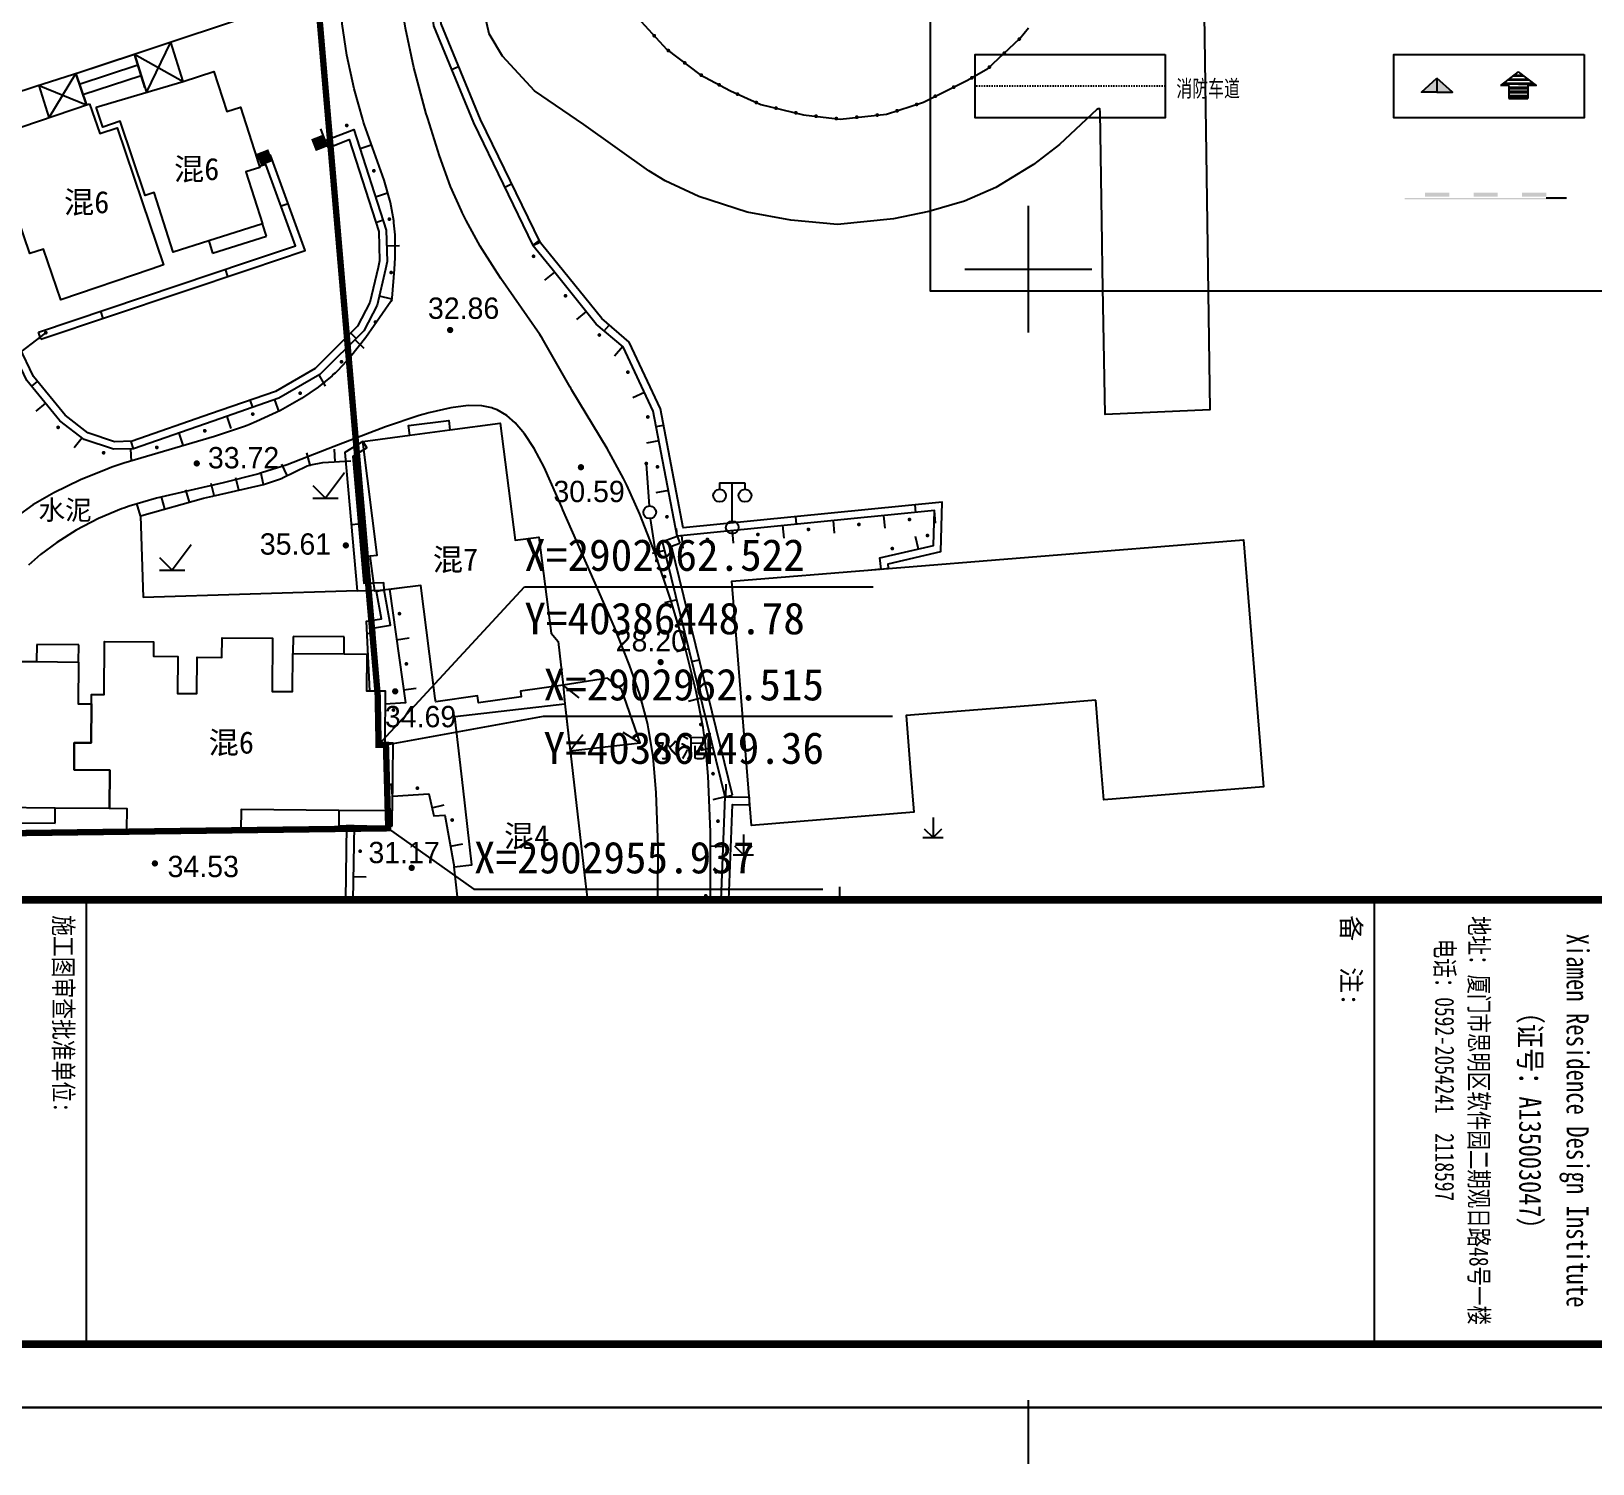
# Model space of a CAD drawing. Header units: metres. Extents: x 36500 to 80772748, y -35000 to 5806266.
# Drawn here: x 40386421.4 to 40386544.5, y 2902905.9 to 2903018.7 of the extents above; entities that cross this region are included whole.
import ezdxf
from ezdxf.enums import TextEntityAlignment as Align
from ezdxf.xclip import XClip

# ---------------------------------------------------------------- set-up
doc = ezdxf.new("R2010")
doc.units = ezdxf.units.M
doc.header["$LTSCALE"] = 10
doc.header["$XCLIPFRAME"] = 0
for name, pattern in [('2', [0]), ('229', [1.5, 1, -0.5]), ('243432', [0]), ('399400', [0]), ('CENTERX2', [4, 2.5, -0.5, 0.5, -0.5]), ('DOTE', [2.42, 2, -0.2, 0.02, -0.2]), ('X1', [1.5, 1, -0.5])]:
    doc.linetypes.add(name, pattern=pattern)
for name, color, linetype in [('dx', 252, 'Continuous'), ('JZD', 7, 'Continuous'), ('PUB_TITLE', 4, 'Continuous'), ('TK', 7, 'Continuous'), ('图框', 3, 'Continuous'), ('坐标', 7, 'Continuous'), ('总平面-定位', 3, 'Continuous'), ('总平面-道路中心线', 1, 'CENTERX2'), ('批量导出图层', 1, 'Continuous'), ('文字标注', 7, 'Continuous')]:
    doc.layers.add(name, color=color, linetype=linetype)
doc.styles.add('_HZTXT', font='simhei.ttf', dxfattribs={"width": 0.7})
doc.styles.add('DMZD', font='')
doc.styles.add('HZ', font='')
doc.styles.add('JMXD', font='')
doc.styles.add('JTXD', font='')
doc.styles.add('图框字型一', font='')
doc.styles.get('DMZD').set_extended_font_data('方正中等线简体')
doc.styles.get('HZ').set_extended_font_data('SimSun')
doc.styles.get('JMXD').set_extended_font_data('SimSun')
doc.styles.get('JTXD').set_extended_font_data('SimSun')
doc.styles.get('图框字型一').set_extended_font_data('SimSun')
doc.linetypes.add('120', pattern='A,0,[149,SSAAA.SHX,S=0.1,R=0,X=0,Y=0],-0.8', length=0.8)

# ---------------------------------------------------------------- blocks, each defined once
blk = doc.blocks.new('A$C5779447E')
h = blk.add_hatch(color=256)
h.dxf.hatch_style = 1
h.paths.add_polyline_path([(0, 274), (0, -274), (-610, -274)])
h.paths.add_polyline_path([(0, 274), (0, -274), (610, -274)])
for points in [[(0, 274), (0, -274), (-610, -274), (0, 274)], [(0, 274), (0, -274), (610, -274), (0, 274)]]:
    blk.add_lwpolyline(points)
blk = doc.blocks.new('A$C535D7512')
at = {"linetype": 'Continuous'}
h = blk.add_hatch(dxfattribs=at)
h.set_pattern_fill('PLAST', color=256, scale=0.1, style=0)
h.set_pattern_definition([(0, (-514901.56675, -2728212.42082), (0, 0.3175), []), (0, (-514901.56675, -2728212.38113), (0, 0.3175), []), (0, (-514901.56675, -2728212.34144), (0, 0.3175), [])])
h.paths.add_polyline_path([(0.66, 0), (2.16, 0), (2.16, 1.04), (2.83, 1.04), (1.41, 2.1), (0, 1.04), (0.66, 1.04)])
at = {"linetype": 'Continuous', "flags": 128}
for points in [[(1.41, 2.1), (0, 1.04)], [(1.41, 2.1), (2.83, 1.04), (2.16, 1.04)], [(0.66, 1.04), (0, 1.04)], [(0.66, 1.04), (0.66, 0)], [(0.66, 0), (2.16, 0)], [(2.16, 1.04), (2.16, 0)]]:
    blk.add_lwpolyline(points, dxfattribs=at)
blk = doc.blocks.new('图框A1')
at = {"layer": '图框'}
for p, q in [((76100, 51400), (83100, 51400)), ((76100, 31100), (83100, 31100))]:
    blk.add_line(p, q, dxfattribs=at)
blk.add_lwpolyline([(0, 0), (84100, 0), (84100, 59400), (0, 59400)], close=True, dxfattribs=at)
at = {"layer": '图框', "const_width": 120}
blk.add_lwpolyline([(2500, 1000), (83100, 1000), (83100, 58400), (2500, 58400)], close=True, dxfattribs=at)
blk.add_lwpolyline([(76100, 58400), (76100, 1000)], dxfattribs=at)
at = {"layer": '图框', "style": '图框字型一'}
for s, height, width, p in [('Xiamen Residence Design Institute', 350, 0.75, (79578, 54436)), ('（证号：A135003047）', 350, 0.8, (79578, 53688)), ('地址：厦门市思明区软件园二期观日路48号一楼', 300, 0.75, (79578, 52904)), ('电话：0592-2054241  2118597', 300, 0.75, (78781, 52364))]:
    blk.add_text(s, height=height, dxfattribs=dict(at, width=width)).set_placement(p, align=Align.CENTER)
blk.add_text('备  注:', height=300, dxfattribs=at).set_placement((76342, 50890))
at = {"layer": '图框', "style": '图框字型一', "width": 0.8}
blk.add_text('施工图审查批准单位:', height=300, dxfattribs=at).set_placement((76342, 30590))
blk = doc.blocks.new('954200')
at = {"color": 0, "linetype": 'Continuous', "lineweight": -3, "flags": 128}
for points in [[(0, 1.6), (0, 0), (0.707, 0.707)], [(-0.8, 0), (0.8, 0)], [(-0.707, 0.707), (0, 0)]]:
    blk.add_lwpolyline(points, dxfattribs=at)
blk = doc.blocks.new('914100')
at = {"color": 0, "linetype": 'Continuous', "lineweight": -3, "flags": 128}
for points in [[(1.5, 2), (0, 0)], [(-1, 1), (0, 0)], [(-1, 0), (1, 0)]]:
    blk.add_lwpolyline(points, dxfattribs=at)
blk = doc.blocks.new('2362010')
at = {"linetype": '2'}
blk.add_hatch(color=0, dxfattribs=at).paths.add_polyline_path([(0, 0.5), (0, -0.5), (-1, -0.5), (-1, 0.5)])
blk = doc.blocks.new('352300')
at = {"color": 0, "linetype": 'Continuous', "lineweight": -3, "flags": 128}
for points in [[(-1, 3.5), (-1, 3)], [(-1, 3.5), (1, 3.5)], [(0, 0.5), (0, 3.5)], [(1, 3.5), (1, 3)]]:
    blk.add_lwpolyline(points, dxfattribs=at)
at = {"color": 0, "linetype": 'Continuous', "lineweight": -3}
for centre in [(-1, 2.5), (1, 2.5), (0, 0)]:
    blk.add_circle(centre, 0.5, dxfattribs=at)
blk = doc.blocks.new('5210030')
at = {"linetype": '2'}
h = blk.add_hatch(color=0, dxfattribs=at)
edge = h.paths.add_edge_path(flags=0)
edge.add_arc((3.85, 0), 0.15, 0, 360)
at = {"color": 0, "linetype": 'Continuous', "flags": 128}
blk.add_lwpolyline([(3.8, 0), (0.5, 0)], dxfattribs=at)
blk = doc.blocks.new('513200')
at = {"color": 0, "linetype": 'Continuous', "lineweight": -3}
blk.add_circle((0, 0), 0.5, dxfattribs=at)
blk = doc.blocks.new('gc200')
at = {"linetype": '2'}
h = blk.add_hatch(color=0, dxfattribs=at)
edge = h.paths.add_edge_path(flags=0)
edge.add_arc((0, 0), 0.25, 0, 360)
blk = doc.blocks.new('地形1')
at = {"layer": 'dx', "linetype": '399400'}
h = blk.add_hatch(color=252, dxfattribs=at)
edge = h.paths.add_edge_path(flags=0)
edge.add_arc((40386470.51, 2903018.39), 0.15, 0, 360)
h = blk.add_hatch(color=252, dxfattribs=at)
edge = h.paths.add_edge_path(flags=0)
edge.add_arc((40386499.28, 2903018.13), 0.15, 0, 360)
h = blk.add_hatch(color=252, dxfattribs=at)
edge = h.paths.add_edge_path(flags=0)
edge.add_arc((40386471.62, 2903017.22), 0.15, 0, 360)
h = blk.add_hatch(color=252, dxfattribs=at)
edge = h.paths.add_edge_path(flags=0)
edge.add_arc((40386498.1, 2903017.02), 0.15, 0, 360)
h = blk.add_hatch(color=252, dxfattribs=at)
edge = h.paths.add_edge_path(flags=0)
edge.add_arc((40386472.91, 2903016.25), 0.15, 0, 360)
h = blk.add_hatch(color=252, dxfattribs=at)
edge = h.paths.add_edge_path(flags=0)
edge.add_arc((40386496.92, 2903015.92), 0.15, 0, 360)
h = blk.add_hatch(color=252, dxfattribs=at)
edge = h.paths.add_edge_path(flags=0)
edge.add_arc((40386474.21, 2903015.29), 0.15, 0, 360)
h = blk.add_hatch(color=252, dxfattribs=at)
edge = h.paths.add_edge_path(flags=0)
edge.add_arc((40386475.63, 2903014.52), 0.15, 0, 360)
h = blk.add_hatch(color=252, dxfattribs=at)
edge = h.paths.add_edge_path(flags=0)
edge.add_arc((40386494.11, 2903014.34), 0.15, 0, 360)
h = blk.add_hatch(color=252, dxfattribs=at)
edge = h.paths.add_edge_path(flags=0)
edge.add_arc((40386495.54, 2903015.08), 0.15, 0, 360)
h = blk.add_hatch(color=252, dxfattribs=at)
edge = h.paths.add_edge_path(flags=0)
edge.add_arc((40386477.07, 2903013.79), 0.15, 0, 360)
h = blk.add_hatch(color=252, dxfattribs=at)
edge = h.paths.add_edge_path(flags=0)
edge.add_arc((40386478.55, 2903013.13), 0.15, 0, 360)
h = blk.add_hatch(color=252, dxfattribs=at)
edge = h.paths.add_edge_path(flags=0)
edge.add_arc((40386491.19, 2903012.98), 0.15, 0, 360)
h = blk.add_hatch(color=252, dxfattribs=at)
edge = h.paths.add_edge_path(flags=0)
edge.add_arc((40386492.66, 2903013.62), 0.15, 0, 360)
h = blk.add_hatch(color=252, dxfattribs=at)
edge = h.paths.add_edge_path(flags=0)
edge.add_arc((40386480.1, 2903012.69), 0.15, 0, 360)
h = blk.add_hatch(color=252, dxfattribs=at)
edge = h.paths.add_edge_path(flags=0)
edge.add_arc((40386481.67, 2903012.32), 0.15, 0, 360)
h = blk.add_hatch(color=252, dxfattribs=at)
edge = h.paths.add_edge_path(flags=0)
edge.add_arc((40386483.26, 2903012.05), 0.15, 0, 360)
h = blk.add_hatch(color=252, dxfattribs=at)
edge = h.paths.add_edge_path(flags=0)
edge.add_arc((40386484.86, 2903011.86), 0.15, 0, 360)
h = blk.add_hatch(color=252, dxfattribs=at)
edge = h.paths.add_edge_path(flags=0)
edge.add_arc((40386486.47, 2903011.97), 0.15, 0, 360)
h = blk.add_hatch(color=252, dxfattribs=at)
edge = h.paths.add_edge_path(flags=0)
edge.add_arc((40386488.08, 2903012.14), 0.15, 0, 360)
h = blk.add_hatch(color=252, dxfattribs=at)
edge = h.paths.add_edge_path(flags=0)
edge.add_arc((40386489.65, 2903012.48), 0.15, 0, 360)
at = {"layer": 'dx', "linetype": '2'}
h = blk.add_hatch(color=252, dxfattribs=at)
edge = h.paths.add_edge_path(flags=0)
edge.add_arc((40386446.27, 2903011.32), 0.15, 0, 360)
h = blk.add_hatch(color=252, dxfattribs=at)
edge = h.paths.add_edge_path(flags=0)
edge.add_arc((40386448.41, 2903007.75), 0.15, 0, 360)
h = blk.add_hatch(color=252, dxfattribs=at)
edge = h.paths.add_edge_path(flags=0)
edge.add_arc((40386449.63, 2903003.94), 0.15, 0, 360)
h = blk.add_hatch(color=252, dxfattribs=at)
edge = h.paths.add_edge_path(flags=0)
edge.add_arc((40386461, 2903001.01), 0.15, 0, 360)
h = blk.add_hatch(color=252, dxfattribs=at)
edge = h.paths.add_edge_path(flags=0)
edge.add_arc((40386449.77, 2902999.73), 0.15, 0, 360)
h = blk.add_hatch(color=252, dxfattribs=at)
edge = h.paths.add_edge_path(flags=0)
edge.add_arc((40386463.51, 2902997.9), 0.15, 0, 360)
h = blk.add_hatch(color=252, dxfattribs=at)
edge = h.paths.add_edge_path(flags=0)
edge.add_arc((40386448.53, 2902995.83), 0.15, 0, 360)
h = blk.add_hatch(color=252, dxfattribs=at)
edge = h.paths.add_edge_path(flags=0)
edge.add_arc((40386466.18, 2902994.81), 0.15, 0, 360)
h = blk.add_hatch(color=252, dxfattribs=at)
edge = h.paths.add_edge_path(flags=0)
edge.add_arc((40386445.86, 2902992.7), 0.15, 0, 360)
h = blk.add_hatch(color=252, dxfattribs=at)
edge = h.paths.add_edge_path(flags=0)
edge.add_arc((40386468.43, 2902991.88), 0.15, 0, 360)
h = blk.add_hatch(color=252, dxfattribs=at)
edge = h.paths.add_edge_path(flags=0)
edge.add_arc((40386442.6, 2902990.22), 0.15, 0, 360)
h = blk.add_hatch(color=252, dxfattribs=at)
edge = h.paths.add_edge_path(flags=0)
edge.add_arc((40386438.86, 2902988.58), 0.15, 0, 360)
h = blk.add_hatch(color=252, dxfattribs=at)
edge = h.paths.add_edge_path(flags=0)
edge.add_arc((40386470, 2902988.35), 0.15, 0, 360)
h = blk.add_hatch(color=252, dxfattribs=at)
edge = h.paths.add_edge_path(flags=0)
edge.add_arc((40386423.52, 2902987.53), 0.15, 0, 360)
h = blk.add_hatch(color=252, dxfattribs=at)
edge = h.paths.add_edge_path(flags=0)
edge.add_arc((40386435.08, 2902987.26), 0.15, 0, 360)
h = blk.add_hatch(color=252, dxfattribs=at)
edge = h.paths.add_edge_path(flags=0)
edge.add_arc((40386431.3, 2902985.95), 0.15, 0, 360)
h = blk.add_hatch(color=252, dxfattribs=at)
edge = h.paths.add_edge_path(flags=0)
edge.add_arc((40386427.11, 2902985.53), 0.15, 0, 360)
h = blk.add_hatch(color=252, dxfattribs=at)
edge = h.paths.add_edge_path(flags=0)
edge.add_arc((40386470.76, 2902984.42), 0.15, 0, 360)
h = blk.add_hatch(color=252, dxfattribs=at)
edge = h.paths.add_edge_path(flags=0)
edge.add_arc((40386471.51, 2902980.49), 0.15, 0, 360)
h = blk.add_hatch(color=252, dxfattribs=at)
edge = h.paths.add_edge_path(flags=0)
edge.add_arc((40386486.64, 2902979.88), 0.15, 0, 360)
h = blk.add_hatch(color=252, dxfattribs=at)
edge = h.paths.add_edge_path(flags=0)
edge.add_arc((40386490.62, 2902980.27), 0.15, 0, 360)
h = blk.add_hatch(color=252, dxfattribs=at)
edge = h.paths.add_edge_path(flags=0)
edge.add_arc((40386474.7, 2902978.7), 0.15, 0, 360)
h = blk.add_hatch(color=252, dxfattribs=at)
edge = h.paths.add_edge_path(flags=0)
edge.add_arc((40386478.68, 2902979.09), 0.15, 0, 360)
h = blk.add_hatch(color=252, dxfattribs=at)
edge = h.paths.add_edge_path(flags=0)
edge.add_arc((40386482.66, 2902979.49), 0.15, 0, 360)
h = blk.add_hatch(color=252, dxfattribs=at)
edge = h.paths.add_edge_path(flags=0)
edge.add_arc((40386492.04, 2902979.01), 0.15, 0, 360)
h = blk.add_hatch(color=252, dxfattribs=at)
edge = h.paths.add_edge_path(flags=0)
edge.add_arc((40386489.27, 2902977.98), 0.15, 0, 360)
h = blk.add_hatch(color=252, dxfattribs=at)
edge = h.paths.add_edge_path(flags=0)
edge.add_arc((40386471.32, 2902975.77), 0.15, 0, 360)
h = blk.add_hatch(color=252, dxfattribs=at)
edge = h.paths.add_edge_path(flags=0)
edge.add_arc((40386450.42, 2902972.85), 0.15, 0, 360)
h = blk.add_hatch(color=252, dxfattribs=at)
edge = h.paths.add_edge_path(flags=0)
edge.add_arc((40386472.27, 2902971.89), 0.15, 0, 360)
h = blk.add_hatch(color=252, dxfattribs=at)
edge = h.paths.add_edge_path(flags=0)
edge.add_arc((40386450.97, 2902968.89), 0.15, 0, 360)
h = blk.add_hatch(color=252, dxfattribs=at)
edge = h.paths.add_edge_path(flags=0)
edge.add_arc((40386473.23, 2902968.01), 0.15, 0, 360)
h = blk.add_hatch(color=252, dxfattribs=at)
edge = h.paths.add_edge_path(flags=0)
edge.add_arc((40386449.95, 2902965.26), 0.15, 0, 360)
h = blk.add_hatch(color=252, dxfattribs=at)
edge = h.paths.add_edge_path(flags=0)
edge.add_arc((40386474.18, 2902964.12), 0.15, 0, 360)
h = blk.add_hatch(color=252, dxfattribs=at)
edge = h.paths.add_edge_path(flags=0)
edge.add_arc((40386475.14, 2902960.24), 0.15, 0, 360)
h = blk.add_hatch(color=252, dxfattribs=at)
edge = h.paths.add_edge_path(flags=0)
edge.add_arc((40386451.84, 2902959.1), 0.15, 0, 360)
h = blk.add_hatch(color=252, dxfattribs=at)
edge = h.paths.add_edge_path(flags=0)
edge.add_arc((40386454.58, 2902956.59), 0.15, 0, 360)
h = blk.add_hatch(color=252, dxfattribs=at)
edge = h.paths.add_edge_path(flags=0)
edge.add_arc((40386475.53, 2902956.5), 0.15, 0, 360)
h = blk.add_hatch(color=252, dxfattribs=at)
edge = h.paths.add_edge_path(flags=0)
edge.add_arc((40386447.33, 2902954.13), 0.15, 0, 360)
h = blk.add_hatch(color=252, dxfattribs=at)
edge = h.paths.add_edge_path(flags=0)
edge.add_arc((40386475.38, 2902952.5), 0.15, 0, 360)
at = {"layer": 'dx', "color": 252, "linetype": 'Continuous', "lineweight": -3, "flags": 128}
for points in [[(40386512.68, 2903102.08), (40386514.13, 2903000), (40386514.29, 2902988.91), (40386506.06, 2902988.55), (40386505.84, 2903000), (40386505.8, 2903002.09), (40386505.66, 2903012.37), (40386505.63, 2903012.62), (40386505.49, 2903012.62), (40386505.38, 2903012.57), (40386502.46, 2903009.83), (40386500.39, 2903008.25), (40386500, 2903008.01), (40386497.44, 2903006.44), (40386494.96, 2903005.36), (40386492.14, 2903004.53), (40386489.36, 2903003.96), (40386484.95, 2903003.51), (40386481.27, 2903003.86), (40386477.82, 2903004.48), (40386474.02, 2903005.73), (40386471.36, 2903006.95), (40386470.09, 2903007.74), (40386464.96, 2903011.4), (40386461.08, 2903014.06), (40386458.54, 2903016.79), (40386457.49, 2903018.55), (40386457.07, 2903020.41)], [(40386469.48, 2903019.52), (40386471.49, 2903017.31), (40386474.11, 2903015.34), (40386476.51, 2903014.04), (40386478.91, 2903012.97), (40386482.28, 2903012.17), (40386485.15, 2903011.82), (40386488.82, 2903012.22), (40386491.72, 2903013.15), (40386495.2, 2903014.89), (40386496.8, 2903015.8), (40386499.32, 2903018.17), (40386500, 2903019.01)], [(40386450.03, 2903000), (40386450.1, 2903000.88), (40386450.09, 2903002.69), (40386449.99, 2903003.64), (40386449.98, 2903003.81), (40386449.71, 2903005.26), (40386449.21, 2903007), (40386447.65, 2903011.43), (40386447.59, 2903011.59), (40386447.54, 2903011.78), (40386446.85, 2903014.21), (40386446.28, 2903016.86), (40386445.92, 2903019.34), (40386445.79, 2903020.87), (40386445.78, 2903021.06), (40386445.77, 2903021.34), (40386445.8, 2903023.86), (40386446.07, 2903027.5), (40386446.65, 2903033.96), (40386446.7, 2903035.08), (40386446.71, 2903035.27), (40386446.71, 2903038.78), (40386446.56, 2903044.14), (40386446.55, 2903044.32)], [(40386457.94, 2903000), (40386456.8, 2903001.8), (40386455.68, 2903003.83), (40386455.38, 2903004.45), (40386455.31, 2903004.6), (40386454.46, 2903006.51), (40386453.57, 2903008.93), (40386452.65, 2903011.87), (40386452.6, 2903012.03), (40386452.54, 2903012.23), (40386451.56, 2903015.9), (40386450.89, 2903018.98), (40386450.52, 2903021.46), (40386450.45, 2903022.29), (40386450.43, 2903022.54), (40386450.38, 2903025.04), (40386450.55, 2903028.8), (40386450.9, 2903034.59), (40386450.91, 2903034.84), (40386450.91, 2903035.03), (40386450.91, 2903039.26), (40386450.8, 2903044.26), (40386450.8, 2903044.45)], [(40386451.75, 2903030.67), (40386453.12, 2903019.18), (40386456.25, 2903011.54), (40386460.95, 2903001.87)], [(40386452.35, 2903030.74), (40386453.7, 2903019.33), (40386456.8, 2903011.79), (40386461.49, 2903002.13)], [(40386424.91, 2903015.41), (40386429.54, 2903016.93)], [(40386429.54, 2903016.93), (40386433.39, 2903014.78)], [(40386430.37, 2903014.31), (40386429.54, 2903016.93)], [(40386430.49, 2903013.93), (40386432.4, 2903017.88)], [(40386425.19, 2903014.58), (40386429.8, 2903016.09)], [(40386422.03, 2903014.48), (40386425.75, 2903012.94)], [(40386422.81, 2903011.94), (40386424.91, 2903015.41)], [(40386425.75, 2903012.94), (40386424.91, 2903015.41)], [(40386425.47, 2903013.76), (40386430.06, 2903015.26)], [(40386444.58, 2903010.13), (40386446.84, 2903011.01), (40386449.38, 2903003.06), (40386449.46, 2903000.59), (40386449.32, 2903000), (40386448.66, 2902997.17), (40386447.61, 2902995.15), (40386444.14, 2902991.69), (40386440.91, 2902989.82), (40386435.74, 2902988.02), (40386429.47, 2902985.85), (40386427.88, 2902985.8), (40386425.58, 2902986.57), (40386423.67, 2902988.04), (40386421.07, 2902991.22), (40386419.89, 2902993.67), (40386417.91, 2903000)], [(40386444.58, 2903010.13), (40386444.22, 2903011.06)], [(40386444.8, 2903009.57), (40386446.46, 2903010.22), (40386448.79, 2903002.96), (40386448.86, 2903000.65), (40386448.74, 2903000.14), (40386448.09, 2902997.38), (40386447.12, 2902995.51), (40386443.77, 2902992.17), (40386440.66, 2902990.37), (40386435.54, 2902988.59), (40386429.36, 2902986.44), (40386427.97, 2902986.4), (40386425.86, 2902987.11), (40386424.09, 2902988.48), (40386421.58, 2902991.55), (40386420.44, 2902993.89), (40386418.48, 2903000.18)], [(40386444.58, 2903010.13), (40386444.8, 2903009.57)], [(40386447.32, 2903009.5), (40386448.27, 2903009.81)], [(40386421.98, 2902995.04), (40386438.44, 2903000.57), (40386442.22, 2903001.84), (40386439.9, 2903008.24), (40386439.4, 2903008.08)], [(40386422.17, 2902994.47), (40386438.63, 2903000), (40386443, 2903001.46), (40386440.27, 2903008.98), (40386439.22, 2903008.65)], [(40386439.22, 2903008.65), (40386439.4, 2903008.08)], [(40386448.54, 2903005.69), (40386449.49, 2903006)], [(40386449.13, 2903003.85), (40386448.56, 2903003.66)], [(40386460.95, 2903001.87), (40386461.42, 2903002.24)], [(40386460.95, 2903001.87), (40386461.49, 2903002.13)], [(40386488.98, 2902976.43), (40386488.94, 2902976.78), (40386493.1, 2902977.74), (40386493.21, 2902981.63), (40386472.8, 2902979.62), (40386471, 2902988.99), (40386468.54, 2902994.25), (40386466.37, 2902996.1), (40386462.92, 2903000.38), (40386461.42, 2903002.24)], [(40386449.42, 2903001.83), (40386450.42, 2903001.86)], [(40386488.38, 2902976.37), (40386488.29, 2902977.24), (40386492.52, 2902978.22), (40386492.59, 2902980.97), (40386472.31, 2902978.97), (40386470.43, 2902988.8), (40386468.05, 2902993.88), (40386465.94, 2902995.67), (40386462.46, 2903000), (40386460.95, 2903001.87)], [(40386449.83, 2902997.58), (40386449.84, 2902997.7), (40386450.03, 2903000)], [(40386461.62, 2902994.65), (40386461.48, 2902994.84), (40386458.42, 2902999.25), (40386457.94, 2903000)], [(40386462.64, 2902999.77), (40386461.86, 2902999.14)], [(40386449.83, 2902997.58), (40386449.74, 2902997.45), (40386447.78, 2902994.6), (40386446.58, 2902993.08), (40386445.57, 2902992.01), (40386445.35, 2902991.81), (40386445.24, 2902991.71), (40386445.13, 2902991.6), (40386444.03, 2902990.7), (40386442.71, 2902989.81), (40386441.04, 2902988.87), (40386439.15, 2902987.98), (40386438.56, 2902987.74), (40386438.41, 2902987.68), (40386438.2, 2902987.6), (40386435.84, 2902986.8), (40386428.69, 2902984.71), (40386427.83, 2902984.42), (40386427.62, 2902984.34), (40386427.44, 2902984.27), (40386425.28, 2902983.4), (40386423.19, 2902982.38), (40386421.53, 2902981.42), (40386420.29, 2902980.54)], [(40386448.83, 2902997.9), (40386449.8, 2902997.67)], [(40386465.15, 2902996.65), (40386464.37, 2902996.03)], [(40386422.17, 2902994.47), (40386421.98, 2902995.04)], [(40386447, 2902994.55), (40386446.58, 2902994.97)], [(40386473.09, 2902905.86), (40386473.27, 2902908.42), (40386473.31, 2902909.13), (40386473.33, 2902909.37), (40386473.36, 2902909.77), (40386474.41, 2902926.88), (40386474.5, 2902928.88), (40386474.52, 2902929.27), (40386474.53, 2902929.64), (40386474.81, 2902939.29), (40386474.95, 2902947.46), (40386474.95, 2902947.83), (40386474.95, 2902948.15), (40386474.95, 2902955.67), (40386474.77, 2902960.05), (40386474.51, 2902962.84), (40386474.42, 2902963.46), (40386474.36, 2902963.87), (40386473.81, 2902966.73), (40386472.99, 2902969.98), (40386471.8, 2902974), (40386470.58, 2902977.58), (40386469.38, 2902980.7), (40386468.35, 2902982.98), (40386468.16, 2902983.35), (40386468.09, 2902983.5), (40386466.8, 2902985.86), (40386464.02, 2902990.47), (40386463.94, 2902990.61), (40386463.89, 2902990.69), (40386461.67, 2902994.56), (40386461.62, 2902994.65)], [(40386466.57, 2902995.14), (40386466.96, 2902995.59)], [(40386446.92, 2902994.46), (40386447.62, 2902993.76)], [(40386468.03, 2902993.9), (40386467.38, 2902993.14)], [(40386421.45, 2902990.77), (40386421.91, 2902991.15)], [(40386444.07, 2902991.66), (40386444.58, 2902990.79)], [(40386469.73, 2902990.28), (40386468.83, 2902989.86)], [(40386457.81, 2902989.03), (40386457.71, 2902989.06), (40386456.92, 2902989.22), (40386455.84, 2902989.25), (40386454.47, 2902989.08), (40386452.73, 2902988.67), (40386452.38, 2902988.58), (40386452.27, 2902988.54), (40386451.99, 2902988.46), (40386449.33, 2902987.57), (40386445.29, 2902986.01), (40386441.58, 2902984.59), (40386439.56, 2902983.94), (40386439.35, 2902983.88), (40386436.54, 2902983.17), (40386431.28, 2902981.96), (40386429.12, 2902981.31), (40386428.9, 2902981.24), (40386428.69, 2902981.16), (40386428.52, 2902981.1), (40386426.7, 2902980.34), (40386424.94, 2902979.43), (40386423.42, 2902978.47), (40386422.13, 2902977.5), (40386421.2, 2902976.66)], [(40386422.53, 2902989.44), (40386421.76, 2902988.81)], [(40386438.86, 2902989.11), (40386438.66, 2902989.67)], [(40386440.59, 2902989.71), (40386440.92, 2902988.76)], [(40386467.15, 2902905.86), (40386467.42, 2902909.7), (40386467.44, 2902909.93), (40386467.47, 2902910.34), (40386468.12, 2902915.98), (40386469.68, 2902928.07), (40386469.85, 2902929.68), (40386469.88, 2902930.09), (40386469.92, 2902930.44), (40386470.31, 2902935.79), (40386470.66, 2902943.65), (40386470.78, 2902947.61), (40386470.78, 2902947.97), (40386470.79, 2902948.3), (40386470.82, 2902954.5), (40386470.67, 2902958.72), (40386470.41, 2902961.59), (40386470.06, 2902963.77), (40386469.99, 2902964.08), (40386469.92, 2902964.42), (40386469.36, 2902966.47), (40386468.57, 2902968.8), (40386467.38, 2902971.78), (40386465.18, 2902976.8), (40386463.31, 2902981.04), (40386463.22, 2902981.24), (40386461.82, 2902984.39), (40386461.04, 2902985.87), (40386460.28, 2902987.03), (40386459.55, 2902987.89), (40386458.88, 2902988.47), (40386458.13, 2902988.9), (40386457.97, 2902988.97), (40386457.81, 2902989.03)], [(40386436.81, 2902988.39), (40386437.14, 2902987.45)], [(40386470.66, 2902987.59), (40386471.25, 2902987.7)], [(40386425.41, 2902986.7), (40386424.8, 2902985.91)], [(40386429.47, 2902985.85), (40386429.27, 2902986.41)], [(40386433.03, 2902987.08), (40386433.36, 2902986.14)], [(40386447.55, 2902986.43), (40386446.11, 2902985.55), (40386447.09, 2902974.64), (40386449.21, 2902974.71)], [(40386447.55, 2902986.43), (40386447.86, 2902985.92)], [(40386470.87, 2902986.48), (40386469.89, 2902986.29)], [(40386429.24, 2902985.84), (40386429.27, 2902984.84)], [(40386430.02, 2902980.56), (40386430.13, 2902980.59), (40386434.99, 2902981.95), (40386435.69, 2902982.12), (40386435.81, 2902982.15), (40386435.92, 2902982.17), (40386439.71, 2902983.03), (40386440.96, 2902983.45), (40386441.17, 2902983.54), (40386441.21, 2902983.56), (40386443.16, 2902984.49), (40386443.35, 2902984.55), (40386443.39, 2902984.56), (40386443.45, 2902984.58), (40386444.4, 2902984.75), (40386446.6, 2902984.89)], [(40386443.39, 2902984.56), (40386443.12, 2902985.52)], [(40386445.37, 2902984.81), (40386445.31, 2902985.81)], [(40386447.86, 2902985.92), (40386446.74, 2902985.23), (40386447.63, 2902975.26), (40386449.19, 2902975.31)], [(40386439.71, 2902983.03), (40386439.49, 2902984)], [(40386441.58, 2902983.73), (40386441.15, 2902984.63)], [(40386433.87, 2902981.64), (40386433.6, 2902982.6)], [(40386435.81, 2902982.15), (40386435.58, 2902983.12)], [(40386437.76, 2902982.59), (40386437.54, 2902983.56)], [(40386471.63, 2902982.55), (40386470.64, 2902982.36)], [(40386430.02, 2902980.56), (40386429.74, 2902981.52)], [(40386431.94, 2902981.1), (40386431.68, 2902982.06)], [(40386491.12, 2902980.82), (40386491.06, 2902981.42)], [(40386481.72, 2902979.9), (40386481.66, 2902980.49)], [(40386484.6, 2902980.18), (40386484.7, 2902979.19)], [(40386488.58, 2902980.57), (40386488.68, 2902979.58)], [(40386492.57, 2902980.97), (40386492.66, 2902979.97)], [(40386476.1, 2902958.41), (40386471.15, 2902978.55), (40386472.31, 2902978.97)], [(40386472.31, 2902978.97), (40386472.25, 2902979.56)], [(40386472.31, 2902978.97), (40386472.52, 2902978.4)], [(40386472.66, 2902979), (40386472.76, 2902978.01)], [(40386476.64, 2902979.39), (40386476.74, 2902978.4)], [(40386480.62, 2902979.79), (40386480.72, 2902978.79)], [(40386491.33, 2902977.94), (40386491.1, 2902978.92)], [(40386471.33, 2902977.84), (40386470.35, 2902977.6)], [(40386476.68, 2902958.56), (40386471.86, 2902978.17), (40386472.52, 2902978.4)], [(40386488.38, 2902976.37), (40386487.38, 2902976.26)], [(40386488.38, 2902976.37), (40386488.98, 2902976.43)], [(40386449.21, 2902974.71), (40386449.19, 2902975.31)], [(40386448.1, 2902966.74), (40386447.83, 2902972.25), (40386449.02, 2902972.44), (40386448.62, 2902974.6)], [(40386448.7, 2902966.77), (40386448.45, 2902971.74), (40386449.72, 2902971.94), (40386449.21, 2902974.71)], [(40386449.21, 2902974.71), (40386448.62, 2902974.6)], [(40386449.65, 2902974.77), (40386450.9, 2902965.83), (40386449.3, 2902965.72)], [(40386449.65, 2902974.77), (40386450.64, 2902974.9)], [(40386472.28, 2902973.95), (40386471.31, 2902973.71)], [(40386450.2, 2902970.8), (40386451.19, 2902970.94)], [(40386473.23, 2902970.07), (40386472.26, 2902969.83)], [(40386473.48, 2902969.08), (40386474.06, 2902969.22)], [(40386448.7, 2902966.77), (40386448.1, 2902966.74)], [(40386450.75, 2902966.84), (40386451.74, 2902966.98)], [(40386464.59, 2902966.23), (40386463.32, 2902967.21)], [(40386474.19, 2902966.18), (40386473.22, 2902965.94)], [(40386464.88, 2902963.29), (40386463.88, 2902962.04)], [(40386468.04, 2902963.51), (40386469.39, 2902962.66)], [(40386475.14, 2902962.3), (40386474.17, 2902962.06)], [(40386449.87, 2902958.48), (40386449.81, 2902959.48)], [(40386476.16, 2902958.41), (40386476.18, 2902959.41)], [(40386449.87, 2902958.48), (40386452.74, 2902958.65), (40386453.13, 2902956.93), (40386454, 2902956.98), (40386454.73, 2902952.89)], [(40386452.99, 2902957.55), (40386453.96, 2902957.78)], [(40386473.93, 2902914.53), (40386475.36, 2902938.76), (40386476.1, 2902958.41), (40386478, 2902958.38)], [(40386474.53, 2902914.5), (40386475.96, 2902938.73), (40386476.68, 2902957.8), (40386477.99, 2902957.78)], [(40386476.1, 2902958.41), (40386475.13, 2902958.18)], [(40386476.1, 2902958.41), (40386476.68, 2902958.56)], [(40386478, 2902958.38), (40386477.99, 2902957.78)], [(40386446.26, 2902956.15), (40386446.13, 2902948.46)], [(40386446.86, 2902956.14), (40386446.26, 2902956.15)], [(40386446.86, 2902956.14), (40386446.73, 2902948.45)], [(40386446.86, 2902956.14), (40386447.86, 2902956.12)], [(40386454.44, 2902954.53), (40386455.42, 2902954.71)], [(40386475.95, 2902954.48), (40386474.95, 2902954.52)], [(40386446.79, 2902952.14), (40386447.79, 2902952.12)], [(40386475.8, 2902950.48), (40386474.8, 2902950.52)], [(40386475.82, 2902951.15), (40386476.42, 2902951.13)]]:
    blk.add_lwpolyline(points, dxfattribs=at)
for points in [[(40386436.95, 2903022.24), (40386437.81, 2903019.66), (40386425.31, 2903015.53), (40386421.76, 2903014.4), (40386415.67, 2903012.39), (40386415.03, 2903014.39), (40386413.85, 2903017.92), (40386408.39, 2903016.13), (40386407.26, 2903019.56), (40386435.96, 2903029.02), (40386436.9, 2903026.2), (40386437.49, 2903024.4), (40386436.36, 2903024.03)], [(40386426.51, 2903012.75), (40386433.39, 2903014.78), (40386435.8, 2903015.56), (40386436.81, 2903012.41), (40386437.9, 2903012.76), (40386439.42, 2903008.02), (40386438.33, 2903007.67), (40386439.64, 2903003.58), (40386435.39, 2903002.23), (40386432.58, 2903001.33), (40386431.08, 2903006.03), (40386430.39, 2903005.81), (40386428.42, 2903011.65), (40386427.05, 2903011.18)], [(40386426, 2903013.02), (40386426.8, 2903010.68), (40386428.17, 2903011.14), (40386430.14, 2903005.31), (40386431.82, 2903000.33), (40386430.85, 2903000), (40386423.73, 2902997.58), (40386422.37, 2903001.58), (40386421.3, 2903001.22), (40386419.37, 2903006.87), (40386420.46, 2903007.24), (40386419.28, 2903010.73)], [(40386463.32, 2902967.21), (40386459.97, 2902966.74), (40386460.03, 2902966.3), (40386456.66, 2902965.83), (40386456.59, 2902966.37), (40386453.29, 2902965.91), (40386453.25, 2902966.17), (40386452.12, 2902975.08), (40386448.48, 2902974.62), (40386448.13, 2902977.4), (40386448.68, 2902977.47), (40386447.55, 2902986.43), (40386451.24, 2902986.92), (40386451.15, 2902987.67), (40386454.31, 2902988.07), (40386454.4, 2902987.33), (40386458.37, 2902987.87), (40386459.54, 2902978.65), (40386461.42, 2902978.89), (40386462.38, 2902971.32), (40386462.93, 2902970.65)], [(40386505.31, 2902966.03), (40386500, 2902965.6), (40386490.36, 2902964.82), (40386490.69, 2902960.72), (40386490.97, 2902957.2), (40386478.18, 2902956.17), (40386476.62, 2902975.41), (40386500, 2902977.31), (40386516.96, 2902978.68), (40386518.54, 2902959.21), (40386505.94, 2902958.19), (40386505.71, 2902961.03)], [(40386426.16, 2902965.74), (40386426.16, 2902966.48), (40386427.15, 2902966.47), (40386427.18, 2902970.67), (40386431.05, 2902970.64), (40386431.04, 2902969.49), (40386432.96, 2902969.48), (40386432.94, 2902966.57), (40386434.46, 2902966.55), (40386434.49, 2902969.41), (40386436.43, 2902969.39), (40386436.45, 2902970.95), (40386440.43, 2902970.91), (40386440.4, 2902966.72), (40386442, 2902966.71), (40386442.03, 2902969.71), (40386446.07, 2902969.68), (40386447.85, 2902969.66), (40386447.83, 2902966.77), (40386449.31, 2902966.76), (40386449.28, 2902962.67), (40386449.91, 2902962.67), (40386449.86, 2902957.31), (40386445.66, 2902957.35), (40386437.95, 2902957.41), (40386437.93, 2902955.76), (40386428.95, 2902955.83), (40386428.97, 2902957.48), (40386427.58, 2902957.49), (40386427.6, 2902960.53), (40386424.78, 2902960.55), (40386424.8, 2902962.68), (40386426.13, 2902962.67)], [(40386426.16, 2902965.74), (40386426.13, 2902962.67), (40386424.8, 2902962.68), (40386424.78, 2902960.55), (40386427.6, 2902960.53), (40386427.58, 2902957.49), (40386423.29, 2902957.53), (40386418.71, 2902957.57), (40386418.74, 2902961.75), (40386419.32, 2902961.75), (40386419.36, 2902965.67), (40386420.24, 2902965.66), (40386420.27, 2902969.08), (40386421.83, 2902969.07), (40386425.14, 2902969.04), (40386425.11, 2902965.75)], [(40386463.32, 2902967.21), (40386463.46, 2902965.74), (40386463.88, 2902962.04), (40386469.39, 2902962.66), (40386467.93, 2902966.91), (40386466.83, 2902967.77)], [(40386461.17, 2902947.3), (40386455.45, 2902946.64), (40386454.73, 2902952.89), (40386456.13, 2902953.05), (40386455.44, 2902959.09), (40386454.79, 2902964.74), (40386463.46, 2902965.74), (40386465.09, 2902951.57), (40386465.52, 2902947.8)]]:
    blk.add_lwpolyline(points, close=True, dxfattribs=at)
at = {"layer": 'dx', "color": 252, "linetype": 'X1', "lineweight": -3, "flags": 128}
for points in [[(40386429.54, 2903016.93), (40386430.49, 2903013.93)], [(40386433.39, 2903014.78), (40386432.4, 2903017.88)], [(40386422.81, 2903011.94), (40386422.03, 2903014.48)], [(40386424.91, 2903015.41), (40386425.75, 2903012.94)]]:
    blk.add_lwpolyline(points, dxfattribs=at)
at = {"layer": 'dx', "color": 252, "linetype": '243432', "lineweight": -3, "flags": 128}
for points in [[(40386454.53, 2903015.74), (40386455.09, 2903015.97)], [(40386458.72, 2903006.45), (40386459.26, 2903006.72)], [(40386441.66, 2903005.15), (40386441.09, 2903004.95)], [(40386436.9, 2902999.42), (40386436.71, 2902999.99)], [(40386427.08, 2902996.12), (40386426.89, 2902996.69)], [(40386422.17, 2902994.47), (40386421.98, 2902995.04)], [(40386447.55, 2902986.43), (40386447.86, 2902985.92)], [(40386446.62, 2902979.88), (40386447.22, 2902979.93)], [(40386448.48, 2902971.3), (40386447.88, 2902971.27)], [(40386448.7, 2902966.77), (40386448.1, 2902966.74)]]:
    blk.add_lwpolyline(points, dxfattribs=at)
at = {"layer": 'dx', "color": 252, "linetype": '229', "lineweight": -3, "flags": 128}
for points in [[(40386435.39, 2903002.23), (40386435.7, 2903001.25), (40386439.96, 2903002.6), (40386439.64, 2903003.58)], [(40386451.24, 2902986.92), (40386454.4, 2902987.33)], [(40386425.14, 2902969.04), (40386425.15, 2902970.4), (40386421.84, 2902970.43), (40386421.83, 2902969.07)], [(40386446.07, 2902969.68), (40386446.08, 2902971.03), (40386442.04, 2902971.06), (40386442.03, 2902969.71)], [(40386418.71, 2902957.57), (40386418.7, 2902956.37), (40386423.28, 2902956.33), (40386423.29, 2902957.53)], [(40386445.66, 2902957.35), (40386445.65, 2902956.15), (40386449.85, 2902956.11)], [(40386449.85, 2902956.11), (40386449.86, 2902957.31)]]:
    blk.add_lwpolyline(points, dxfattribs=at)
at = {"layer": 'dx', "color": 252, "linetype": '120', "lineweight": -3, "flags": 128}
for points in [[(40386430.02, 2902980.56), (40386430.22, 2902974.12)], [(40386447.09, 2902974.64), (40386430.22, 2902974.12)]]:
    blk.add_lwpolyline(points, dxfattribs=at)
at = {"layer": 'dx', "color": 252}
for name, p, rotation in [('2362010', (40386440.27, 2903008.98), 21.2961848869689), ('2362010', (40386444.58, 2903010.13), 21.2961848869689), ('5210030', (40386419.5, 2902992.64), 37.6045726590893), ('5210030', (40386470.15, 2902980.84), 94.02008107457341), ('513200', (40386470.15, 2902980.84), 96.1800053800211), ('5210030', (40386470.15, 2902980.84), 278.339934939414), ('5210030', (40386475.13, 2902946.81), 98.33992976556449)]:
    blk.add_blockref(name, p, dxfattribs=dict(at, rotation=rotation))
for name, p in [('gc200', (40386454.42, 2902995.2)), ('gc200', (40386434.45, 2902984.69)), ('914100', (40386444.59, 2902981.94)), ('gc200', (40386464.73, 2902984.39)), ('352300', (40386476.66, 2902979.65)), ('914100', (40386432.52, 2902976.27)), ('gc200', (40386446.2, 2902978.23)), ('gc200', (40386471.01, 2902969.03)), ('gc200', (40386450.09, 2902966.73)), ('954200', (40386492.48, 2902955.2)), ('954200', (40386477.53, 2902953.85)), ('gc200', (40386431.15, 2902953.17)), ('gc200', (40386451.39, 2902952.82)), ('954200', (40386485.12, 2902949.72))]:
    blk.add_blockref(name, p, dxfattribs=at)
for s, height, style, p in [('混6', 1.75, 'JMXD', (40386434.44, 2903007.89)), ('混6', 1.75, 'JMXD', (40386425.77, 2903005.28)), ('水泥', 1.54, 'JTXD', (40386424.07, 2902981.02)), ('混7', 1.75, 'JMXD', (40386454.84, 2902977.12)), ('混6', 1.75, 'JMXD', (40386437.17, 2902962.7)), ('水泥', 1.54, 'JTXD', (40386472.53, 2902962.28)), ('混4', 1.75, 'JMXD', (40386460.45, 2902955.33))]:
    blk.add_text(s, height=height, dxfattribs=dict(at, style=style)).set_placement(p, align=Align.MIDDLE_CENTER)
at = {"layer": 'dx', "color": 252, "style": 'DMZD'}
for s, p in [('32.86', (40386452.67, 2902997.76)), ('33.72', (40386435.33, 2902985.98)), ('30.59', (40386462.56, 2902983.32)), ('35.61', (40386439.42, 2902979.18)), ('28.20', (40386467.47, 2902971.56)), ('34.69', (40386449.28, 2902965.58)), ('31.17', (40386447.98, 2902954.87)), ('34.53', (40386432.15, 2902953.77))]:
    blk.add_text(s, height=1.68, dxfattribs=at).set_placement(p, align=Align.TOP_LEFT)
blk = doc.blocks.new('A$C39855A1F')
at = {"layer": '坐标', "color": 252, "linetype": 'Continuous'}
for p, q in [((215.37, 56.66), (226.86, 69.11)), ((226.86, 69.11), (254.36, 69.11)), ((215.95, 56.65), (228.37, 58.9)), ((228.37, 58.9), (255.87, 58.9)), ((216.13, 50.07), (222.88, 45.27)), ((222.88, 45.27), (250.38, 45.27))]:
    blk.add_line(p, q, dxfattribs=at)
at = {"layer": '坐标', "color": 252, "linetype": 'Continuous', "style": 'HZ'}
for s, p in [('X=2902962.522', (226.86, 70.36)), ('Y=40386448.78', (226.86, 65.36)), ('X=2902962.515', (228.37, 60.15)), ('Y=40386449.36', (228.37, 55.15)), ('X=2902955.937', (222.88, 46.52))]:
    blk.add_text(s, height=2.5, dxfattribs=at).set_placement(p)
blk = doc.blocks.new('$总图图例$00000060')
h = blk.add_hatch(color=256)
h.paths.add_polyline_path([(-1500, 134), (-2501, 134), (-2501, -33), (-1500, -33)])
h.paths.add_polyline_path([(500, 134), (-500, 134), (-500, -33), (500, -33)])
h.paths.add_polyline_path([(2501, 134), (1500, 134), (1500, -33), (2501, -33)])
h.paths.add_polyline_path([(3334, -88), (2501, -88), (-3334, -88), (-3334, -134), (3334, -134)])
at = {"color": 7}
blk.add_line((3334, -88), (2501, -88), dxfattribs=at)

msp = doc.modelspace()

# ---------------------------------------------------------------- linework, layer by layer
for points in [[(40386492.289, 2903048.659), (40386557.289, 2903048.659), (40386557.289, 2902998.266), (40386492.289, 2902998.266)], [(40386543.789, 2903016.909), (40386543.789, 2903011.909), (40386528.789, 2903011.909), (40386528.789, 2903016.909)]]:
    msp.add_lwpolyline(points, close=True)
at = {"layer": 'JZD', "color": 1, "linetype": 'DOTE', "lineweight": -3, "ltscale": 0.3, "const_width": 0.5}
msp.add_lwpolyline([(40386441.769, 2903047.189), (40386448.712, 2902966.424), (40386448.78, 2902962.522), (40386449.36, 2902962.515), (40386449.54, 2902955.937), (40386414.043, 2902955.477), (40386413.081, 2902994.022), (40386412.778, 2903004.897), (40386407.8, 2903014.759), (40386405.597, 2903017.787), (40386403.494, 2903020.713)], dxfattribs=at)
at = {"layer": 'PUB_TITLE', "linetype": 'Continuous'}
for points in [[(40386270.239, 2902910.298), (40386567.239, 2902910.298), (40386567.239, 2903330.798), (40386270.239, 2903330.798)], [(40386270.239, 2903330.798), (40386270.239, 2902910.298), (40386567.239, 2902910.298), (40386567.239, 2903330.798)]]:
    msp.add_lwpolyline(points, close=True, dxfattribs=at)
at = {"layer": 'PUB_TITLE', "linetype": 'Continuous', "const_width": 0.5}
for points in [[(40386275.239, 2902915.298), (40386562.239, 2902915.298), (40386562.239, 2903318.298), (40386275.239, 2903318.298)], [(40386275.239, 2903318.298), (40386275.239, 2902915.298), (40386562.239, 2902915.298), (40386562.239, 2903318.298)]]:
    msp.add_lwpolyline(points, close=True, dxfattribs=at)
at = {"layer": 'PUB_TITLE', "linetype": 'Continuous', "const_width": 0.4}
msp.add_lwpolyline([(40386275.239, 2902950.298), (40386562.239, 2902950.298)], dxfattribs=at)
at = {"layer": 'TK', "linetype": 'Continuous'}
for p, q in [((40386500, 2902995), (40386500, 2903005)), ((40386500, 2902995), (40386500, 2903005)), ((40386500, 2902995), (40386500, 2903005)), ((40386495, 2903000), (40386505, 2903000)), ((40386495, 2903000), (40386505, 2903000)), ((40386495, 2903000), (40386505, 2903000)), ((40386500, 2902905.864), (40386500, 2902910.864))]:
    msp.add_line(p, q, dxfattribs=at)
at = {"layer": '总平面-道路中心线', "linetype": 'ByBlock', "ltscale": 0.001}
msp.add_lwpolyline([(40386510.789, 2903016.909), (40386510.789, 2903011.909), (40386495.789, 2903011.909), (40386495.789, 2903016.909)], close=True, dxfattribs=at)
at = {"layer": '总平面-道路中心线', "ltscale": 0.001}
msp.add_lwpolyline([(40386510.789, 2903014.409), (40386495.789, 2903014.409)], dxfattribs=at)
at = {"layer": '批量导出图层'}
msp.add_lwpolyline([(40386270.239, 2903330.798), (40386567.239, 2903330.798), (40386567.239, 2902910.298), (40386270.239, 2902910.298)], close=True, dxfattribs=at)

# ---------------------------------------------------------------- block references
at = {"xscale": 0.005, "yscale": 0.005, "zscale": 0.005, "rotation": 270}
msp.add_blockref('图框A1', (40386270.239, 2903330.798), dxfattribs=at)
at = {"linetype": 'Continuous'}
ref = msp.add_blockref('地形1', (0, 0), dxfattribs=at)
XClip(ref).set_block_clipping_path([(40386275.2385554314, 2902950.2978603072), (40386562.2385554314, 2903318.2978603072)])
at = {"xscale": -0.002, "yscale": 0.002, "zscale": 0.002}
msp.add_blockref('A$C5779447E', (40386532.201, 2903014.503, 0), dxfattribs=at)
at = {"linetype": 'Continuous', "xscale": 0.001912088818138005, "yscale": 0.001912088818138005, "zscale": 0.001912088818138005}
msp.add_blockref('$总图图例$00000060', (40386536.035, 2903005.766), dxfattribs=at)
at = {"layer": '总平面-定位', "linetype": 'Continuous'}
ref = msp.add_blockref('A$C39855A1F', (40386233.412, 2902905.864), dxfattribs=at)
XClip(ref).set_block_clipping_path([(41.8262851313, 44.434059097), (328.8262851313, 412.434059097)])
at = {"layer": '文字标注', "linetype": 'Continuous'}
msp.add_blockref('A$C535D7512', (40386537.196, 2903013.435), dxfattribs=at)

# ---------------------------------------------------------------- texts
at = {"layer": '总平面-道路中心线', "color": 0, "ltscale": 0.001, "style": '_HZTXT', "width": 0.7}
msp.add_text('消防车道', height=1.3143, dxfattribs=at).set_placement((40386511.655, 2903013.574))

doc.saveas('drawing.dxf')
